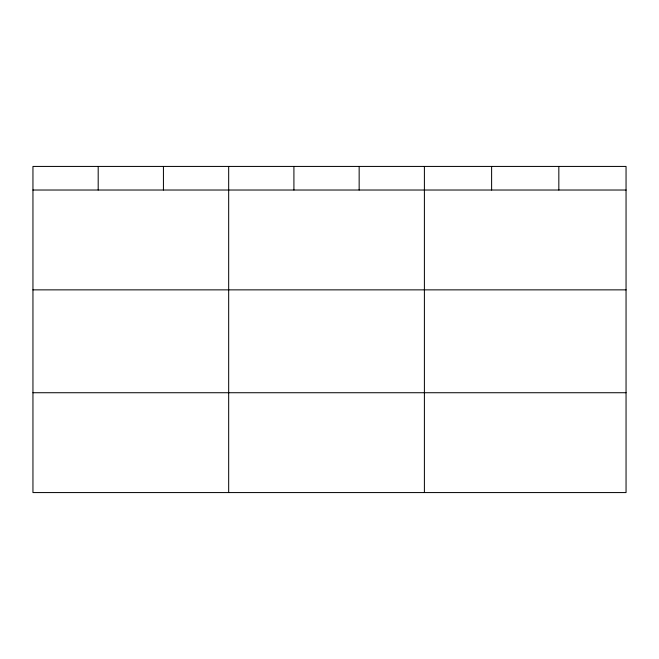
<?xml version="1.0" encoding="UTF-8"?>
<svg xmlns="http://www.w3.org/2000/svg" width="659" height="659" viewBox="0 0 659 659"><rect width="100%" height="100%" fill="white"/><g stroke="black" fill="none" stroke-linecap="round" stroke-linejoin="round"><path stroke-width="0.99" d="M626.05 190.023L626.05 492.57L32.95 492.57L32.95 166.43L626.05 166.43L626.05 190.023L32.95 190.023M32.95 289.861L626.05 289.861M32.95 392.731L626.05 392.731M558.832 166.43L558.832 190.023M491.614 166.43L491.614 190.023M424.396 166.43L424.396 492.57M359.155 166.43L359.155 190.023M293.914 166.43L293.914 190.023M228.673 166.43L228.673 492.57M163.432 166.43L163.432 190.023M98.191 166.43L98.191 190.023"/></g></svg>
